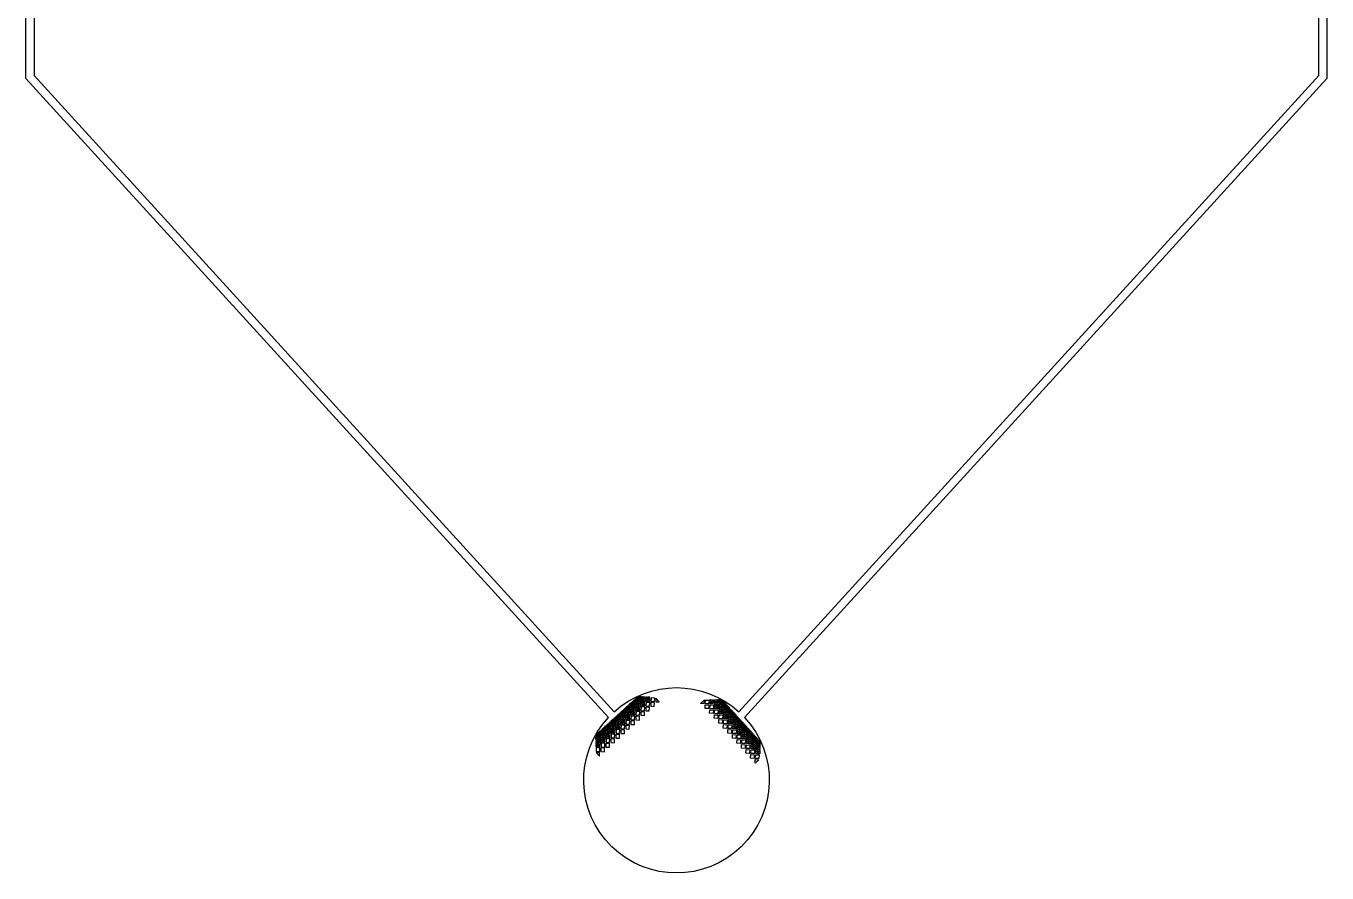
# Model space of a CAD drawing. Header units: inches. Extents: x -17.1 to 32.2, y -20.8 to 20.8.
# Drawn here: x -17.12 to -0.92, y -20.83 to -10.27 of the extents above; entities that cross this region are included whole.
import ezdxf

# ---------------------------------------------------------------- set-up
doc = ezdxf.new("R2010")
doc.units = ezdxf.units.IN
doc.header["$MEASUREMENT"] = 0

msp = doc.modelspace()

# ---------------------------------------------------------------- linework, layer by layer
for points in [[(-8.871, 9.037), (-8.875, 1.883), (-9.022, 1.674), (-9.022, 1.604), (-8.706, 1.604), (-0.925, -6.851), (-0.925, -10.929), (-8.176, -18.891, -2.283917), (-9.873, -18.891), (-17.125, -10.929), (-17.125, -6.851), (-9.343, 1.604), (-9.027, 1.604), (-9.027, 1.674), (-9.175, 1.883)], [(-17.025, -6.89), (-17.025, -10.89), (-9.802, -18.82, -0.387121), (-8.247, -18.82), (-1.025, -10.89), (-1.025, -6.89)]]:
    msp.add_lwpolyline(points, format="xyb")
for points in [[(-9.504, -18.639), (-9.514, -18.639), (-9.503, -18.629)], [(-9.499, -18.639), (-9.499, -18.629), (-9.489, -18.63), (-9.489, -18.64)], [(-9.484, -18.64), (-9.484, -18.63), (-9.474, -18.63), (-9.474, -18.641)], [(-9.675, -18.795), (-9.685, -18.794), (-9.674, -18.784)], [(-9.67, -18.795), (-9.67, -18.785), (-9.659, -18.785), (-9.66, -18.796)], [(-9.659, -18.781), (-9.669, -18.78), (-9.659, -18.77)], [(-9.655, -18.781), (-9.654, -18.771), (-9.644, -18.771), (-9.644, -18.781)], [(-9.655, -18.796), (-9.655, -18.785), (-9.644, -18.786), (-9.645, -18.796)], [(-9.644, -18.767), (-9.654, -18.766), (-9.643, -18.756)], [(-9.64, -18.782), (-9.639, -18.771), (-9.629, -18.772), (-9.629, -18.782)], [(-9.64, -18.796), (-9.64, -18.786), (-9.63, -18.787), (-9.63, -18.797)], [(-9.639, -18.767), (-9.639, -18.756), (-9.628, -18.757), (-9.629, -18.767)], [(-9.628, -18.752), (-9.638, -18.752), (-9.628, -18.742)], [(-9.615, -18.787), (-9.615, -18.798), (-9.626, -18.797), (-9.625, -18.787)], [(-9.625, -18.782), (-9.624, -18.772), (-9.614, -18.772), (-9.615, -18.783)], [(-9.624, -18.753), (-9.623, -18.742), (-9.613, -18.743), (-9.613, -18.753)], [(-9.624, -18.767), (-9.624, -18.757), (-9.613, -18.758), (-9.614, -18.768)], [(-9.613, -18.738), (-9.623, -18.738), (-9.612, -18.728)], [(-9.6, -18.798), (-9.611, -18.798), (-9.61, -18.787), (-9.6, -18.788)], [(-9.61, -18.773), (-9.599, -18.773), (-9.6, -18.783), (-9.61, -18.783)], [(-9.609, -18.753), (-9.608, -18.743), (-9.598, -18.743), (-9.598, -18.754)], [(-9.609, -18.768), (-9.609, -18.758), (-9.599, -18.758), (-9.599, -18.769)], [(-9.608, -18.738), (-9.608, -18.728), (-9.597, -18.729), (-9.598, -18.739)], [(-9.597, -18.724), (-9.607, -18.724), (-9.597, -18.714)], [(-9.584, -18.759), (-9.584, -18.769), (-9.595, -18.769), (-9.594, -18.758)], [(-9.594, -18.754), (-9.593, -18.744), (-9.583, -18.744), (-9.584, -18.754)], [(-9.593, -18.739), (-9.593, -18.729), (-9.582, -18.729), (-9.583, -18.74)], [(-9.593, -18.799), (-9.571, -18.8), (-9.57, -18.777), (-9.592, -18.776)], [(-9.581, -18.71), (-9.592, -18.709), (-9.581, -18.7)], [(-9.592, -18.724), (-9.592, -18.714), (-9.582, -18.714), (-9.582, -18.725)], [(-9.569, -18.77), (-9.58, -18.77), (-9.579, -18.759), (-9.569, -18.76)], [(-9.579, -18.744), (-9.568, -18.745), (-9.569, -18.755), (-9.579, -18.755)], [(-9.578, -18.725), (-9.577, -18.715), (-9.567, -18.715), (-9.567, -18.726)], [(-9.578, -18.74), (-9.578, -18.73), (-9.568, -18.73), (-9.568, -18.74)], [(-9.577, -18.71), (-9.576, -18.7), (-9.566, -18.7), (-9.567, -18.711)], [(-9.566, -18.696), (-9.576, -18.695), (-9.565, -18.686)], [(-9.553, -18.731), (-9.553, -18.741), (-9.564, -18.741), (-9.563, -18.73)], [(-9.541, -18.801), (-9.54, -18.779), (-9.563, -18.778), (-9.564, -18.8)], [(-9.563, -18.726), (-9.562, -18.715), (-9.552, -18.716), (-9.552, -18.726)], [(-9.562, -18.711), (-9.562, -18.701), (-9.551, -18.701), (-9.552, -18.711)], [(-9.562, -18.77), (-9.54, -18.771), (-9.539, -18.749), (-9.561, -18.748)], [(-9.55, -18.682), (-9.561, -18.681), (-9.55, -18.671)], [(-9.561, -18.696), (-9.561, -18.686), (-9.551, -18.686), (-9.551, -18.697)], [(-9.538, -18.742), (-9.549, -18.741), (-9.548, -18.731), (-9.538, -18.731)], [(-9.548, -18.716), (-9.537, -18.717), (-9.538, -18.727), (-9.548, -18.726)], [(-9.547, -18.697), (-9.546, -18.686), (-9.536, -18.687), (-9.536, -18.697)], [(-9.547, -18.712), (-9.547, -18.701), (-9.536, -18.702), (-9.537, -18.712)], [(-9.546, -18.682), (-9.545, -18.672), (-9.535, -18.672), (-9.536, -18.682)], [(-9.535, -18.668), (-9.545, -18.667), (-9.534, -18.657)], [(-9.534, -18.801), (-9.511, -18.802), (-9.51, -18.78), (-9.533, -18.779)], [(-9.51, -18.773), (-9.509, -18.75), (-9.531, -18.749), (-9.533, -18.772)], [(-9.532, -18.697), (-9.531, -18.687), (-9.521, -18.688), (-9.521, -18.698)], [(-9.522, -18.702), (-9.522, -18.713), (-9.532, -18.712), (-9.532, -18.702)], [(-9.531, -18.683), (-9.531, -18.672), (-9.52, -18.673), (-9.521, -18.683)], [(-9.531, -18.742), (-9.509, -18.743), (-9.508, -18.721), (-9.53, -18.72)], [(-9.519, -18.653), (-9.53, -18.653), (-9.519, -18.643)], [(-9.53, -18.668), (-9.53, -18.657), (-9.52, -18.658), (-9.52, -18.668)], [(-9.507, -18.713), (-9.518, -18.713), (-9.517, -18.703), (-9.507, -18.703)], [(-9.516, -18.688), (-9.506, -18.688), (-9.507, -18.699), (-9.517, -18.698)], [(-9.516, -18.668), (-9.515, -18.658), (-9.505, -18.659), (-9.505, -18.669)], [(-9.516, -18.683), (-9.516, -18.673), (-9.505, -18.673), (-9.506, -18.684)], [(-9.515, -18.654), (-9.514, -18.643), (-9.504, -18.644), (-9.505, -18.654)], [(-9.482, -18.804), (-9.481, -18.781), (-9.503, -18.78), (-9.504, -18.803)], [(-9.503, -18.773), (-9.48, -18.774), (-9.479, -18.752), (-9.502, -18.751)], [(-9.501, -18.669), (-9.5, -18.659), (-9.49, -18.659), (-9.49, -18.67)], [(-9.491, -18.674), (-9.491, -18.684), (-9.501, -18.684), (-9.501, -18.674)], [(-9.479, -18.744), (-9.478, -18.722), (-9.5, -18.721), (-9.501, -18.743)], [(-9.5, -18.654), (-9.5, -18.644), (-9.489, -18.644), (-9.49, -18.655)], [(-9.5, -18.714), (-9.478, -18.715), (-9.477, -18.692), (-9.499, -18.691)], [(-9.476, -18.685), (-9.487, -18.685), (-9.486, -18.674), (-9.476, -18.675)], [(-9.485, -18.66), (-9.475, -18.66), (-9.476, -18.67), (-9.486, -18.67)], [(-9.485, -18.655), (-9.485, -18.645), (-9.474, -18.645), (-9.475, -18.655)], [(-9.472, -18.745), (-9.449, -18.746), (-9.448, -18.723), (-9.471, -18.722)], [(-9.47, -18.641), (-9.469, -18.631), (-9.459, -18.631), (-9.459, -18.641)], [(-9.46, -18.646), (-9.46, -18.656), (-9.47, -18.656), (-9.47, -18.645)], [(-9.448, -18.716), (-9.447, -18.694), (-9.469, -18.693), (-9.47, -18.715)], [(-9.469, -18.686), (-9.447, -18.687), (-9.446, -18.664), (-9.468, -18.663)], [(-9.42, -18.762), (-9.465, -18.76), (-9.467, -18.805), (-9.422, -18.807)], [(-9.445, -18.657), (-9.456, -18.656), (-9.455, -18.646), (-9.445, -18.647)], [(-9.454, -18.631), (-9.444, -18.632), (-9.444, -18.642), (-9.455, -18.642)], [(-9.42, -18.747), (-9.419, -18.725), (-9.441, -18.724), (-9.442, -18.746)], [(-9.441, -18.717), (-9.418, -18.718), (-9.417, -18.695), (-9.44, -18.694)], [(-9.417, -18.688), (-9.416, -18.665), (-9.438, -18.664), (-9.439, -18.687)], [(-9.438, -18.657), (-9.416, -18.658), (-9.414, -18.636), (-9.437, -18.635)], [(-9.41, -18.688), (-9.387, -18.689), (-9.386, -18.667), (-9.409, -18.666)], [(-9.386, -18.66), (-9.385, -18.637), (-9.407, -18.636), (-9.408, -18.659)], [(-9.406, -18.762), (-9.408, -18.807), (-9.363, -18.809), (-9.361, -18.764)], [(-9.358, -18.705), (-9.403, -18.703), (-9.405, -18.748), (-9.36, -18.75)], [(-9.358, -18.691), (-9.357, -18.668), (-9.379, -18.667), (-9.38, -18.69)], [(-9.379, -18.66), (-9.356, -18.661), (-9.355, -18.639), (-9.378, -18.638)], [(-9.346, -18.751), (-9.301, -18.753), (-9.299, -18.708), (-9.344, -18.706)], [(-9.341, -18.646), (-9.343, -18.691), (-9.298, -18.693), (-9.296, -18.649)], [(-9.284, -18.694), (-9.239, -18.696), (-9.282, -18.649)], [(-8.68, -18.717), (-8.725, -18.715), (-8.678, -18.672)], [(-8.624, -18.779), (-8.669, -18.777), (-8.667, -18.732), (-8.622, -18.734)], [(-8.619, -18.675), (-8.621, -18.72), (-8.666, -18.718), (-8.664, -18.673)], [(-8.607, -18.735), (-8.562, -18.737), (-8.564, -18.782), (-8.609, -18.78)], [(-8.607, -18.72), (-8.605, -18.698), (-8.583, -18.699), (-8.584, -18.721)], [(-8.583, -18.692), (-8.605, -18.691), (-8.604, -18.668), (-8.582, -18.669)], [(-8.554, -18.723), (-8.577, -18.722), (-8.576, -18.699), (-8.553, -18.7)], [(-8.575, -18.692), (-8.574, -18.67), (-8.552, -18.671), (-8.553, -18.693)], [(-8.55, -18.782), (-8.549, -18.76), (-8.526, -18.761), (-8.528, -18.784)], [(-8.526, -18.754), (-8.549, -18.753), (-8.548, -18.73), (-8.525, -18.731)], [(-8.547, -18.723), (-8.546, -18.701), (-8.524, -18.702), (-8.525, -18.724)], [(-8.523, -18.695), (-8.546, -18.693), (-8.545, -18.671), (-8.522, -18.672)], [(-8.498, -18.785), (-8.52, -18.784), (-8.519, -18.761), (-8.497, -18.762)], [(-8.519, -18.754), (-8.518, -18.732), (-8.495, -18.733), (-8.496, -18.755)], [(-8.495, -18.726), (-8.518, -18.725), (-8.516, -18.702), (-8.494, -18.703)], [(-8.516, -18.695), (-8.506, -18.695), (-8.505, -18.685), (-8.516, -18.685)], [(-8.505, -18.67), (-8.515, -18.67), (-8.515, -18.68), (-8.505, -18.68)], [(-8.49, -18.681), (-8.49, -18.671), (-8.5, -18.67), (-8.501, -18.681)], [(-8.501, -18.685), (-8.501, -18.696), (-8.491, -18.696), (-8.49, -18.686)], [(-8.491, -18.785), (-8.49, -18.763), (-8.467, -18.764), (-8.468, -18.786)], [(-8.467, -18.757), (-8.489, -18.756), (-8.488, -18.733), (-8.466, -18.734)], [(-8.488, -18.726), (-8.478, -18.726), (-8.477, -18.716), (-8.487, -18.716)], [(-8.476, -18.701), (-8.487, -18.701), (-8.487, -18.711), (-8.477, -18.712)], [(-8.475, -18.682), (-8.475, -18.672), (-8.485, -18.671), (-8.486, -18.681)], [(-8.476, -18.697), (-8.476, -18.686), (-8.486, -18.686), (-8.486, -18.696)], [(-8.473, -18.716), (-8.473, -18.727), (-8.463, -18.727), (-8.462, -18.717)], [(-8.461, -18.697), (-8.461, -18.687), (-8.471, -18.687), (-8.472, -18.697)], [(-8.462, -18.712), (-8.462, -18.702), (-8.472, -18.701), (-8.472, -18.712)], [(-8.461, -18.683), (-8.46, -18.672), (-8.47, -18.672), (-8.471, -18.682)], [(-8.438, -18.788), (-8.461, -18.787), (-8.46, -18.764), (-8.437, -18.765)], [(-8.46, -18.757), (-8.449, -18.757), (-8.449, -18.747), (-8.459, -18.747)], [(-8.448, -18.732), (-8.458, -18.732), (-8.459, -18.742), (-8.449, -18.743)], [(-8.447, -18.713), (-8.447, -18.703), (-8.457, -18.702), (-8.458, -18.712)], [(-8.448, -18.728), (-8.447, -18.717), (-8.458, -18.717), (-8.458, -18.727)], [(-8.446, -18.698), (-8.446, -18.688), (-8.456, -18.687), (-8.457, -18.698)], [(-8.456, -18.683), (-8.446, -18.683), (-8.456, -18.672)], [(-8.444, -18.747), (-8.445, -18.758), (-8.434, -18.758), (-8.434, -18.748)], [(-8.434, -18.743), (-8.433, -18.733), (-8.444, -18.732), (-8.444, -18.743)], [(-8.432, -18.714), (-8.432, -18.703), (-8.442, -18.703), (-8.443, -18.713)], [(-8.433, -18.728), (-8.433, -18.718), (-8.443, -18.718), (-8.443, -18.728)], [(-8.442, -18.698), (-8.432, -18.699), (-8.441, -18.688)], [(-8.42, -18.763), (-8.43, -18.763), (-8.431, -18.773), (-8.42, -18.774)], [(-8.431, -18.788), (-8.421, -18.788), (-8.42, -18.778), (-8.431, -18.778)], [(-8.42, -18.759), (-8.419, -18.748), (-8.429, -18.748), (-8.43, -18.758)], [(-8.418, -18.729), (-8.418, -18.719), (-8.428, -18.718), (-8.429, -18.729)], [(-8.419, -18.744), (-8.418, -18.734), (-8.429, -18.733), (-8.429, -18.743)], [(-8.428, -18.714), (-8.418, -18.714), (-8.427, -18.703)], [(-8.405, -18.774), (-8.405, -18.764), (-8.415, -18.764), (-8.416, -18.774)], [(-8.416, -18.778), (-8.416, -18.789), (-8.406, -18.789), (-8.406, -18.779)], [(-8.405, -18.76), (-8.404, -18.749), (-8.415, -18.749), (-8.415, -18.759)], [(-8.414, -18.729), (-8.403, -18.73), (-8.413, -18.719)], [(-8.404, -18.745), (-8.404, -18.734), (-8.414, -18.734), (-8.414, -18.744)], [(-8.391, -18.79), (-8.391, -18.78), (-8.401, -18.779), (-8.402, -18.789)], [(-8.391, -18.775), (-8.39, -18.765), (-8.4, -18.764), (-8.401, -18.775)], [(-8.4, -18.745), (-8.389, -18.745), (-8.399, -18.735)], [(-8.39, -18.76), (-8.389, -18.75), (-8.4, -18.749), (-8.4, -18.76)], [(-8.376, -18.791), (-8.376, -18.78), (-8.386, -18.78), (-8.387, -18.79)], [(-8.376, -18.776), (-8.375, -18.765), (-8.386, -18.765), (-8.386, -18.775)], [(-8.385, -18.76), (-8.375, -18.761), (-8.385, -18.75)], [(-8.362, -18.791), (-8.361, -18.781), (-8.371, -18.78), (-8.372, -18.791)], [(-8.371, -18.776), (-8.361, -18.776), (-8.371, -18.766)], [(-8.357, -18.791), (-8.347, -18.792), (-8.357, -18.781)], [(-9.845, -18.95), (-9.856, -18.95), (-9.845, -18.94)], [(-9.841, -18.951), (-9.84, -18.94), (-9.83, -18.941), (-9.831, -18.951)], [(-9.83, -18.936), (-9.84, -18.936), (-9.829, -18.926)], [(-9.826, -18.951), (-9.826, -18.941), (-9.815, -18.941), (-9.816, -18.952)], [(-9.814, -18.922), (-9.825, -18.922), (-9.814, -18.912)], [(-9.825, -18.936), (-9.825, -18.926), (-9.815, -18.927), (-9.815, -18.937)], [(-9.811, -18.937), (-9.81, -18.927), (-9.8, -18.927), (-9.8, -18.938)], [(-9.811, -18.952), (-9.811, -18.942), (-9.8, -18.942), (-9.801, -18.952)], [(-9.81, -18.922), (-9.809, -18.912), (-9.799, -18.912), (-9.8, -18.923)], [(-9.799, -18.908), (-9.809, -18.907), (-9.798, -18.898)], [(-9.796, -18.938), (-9.795, -18.927), (-9.785, -18.928), (-9.785, -18.938)], [(-9.796, -18.942), (-9.786, -18.943), (-9.786, -18.953), (-9.796, -18.953)], [(-9.795, -18.923), (-9.795, -18.913), (-9.784, -18.913), (-9.785, -18.923)], [(-9.783, -18.894), (-9.794, -18.893), (-9.783, -18.883)], [(-9.794, -18.908), (-9.794, -18.898), (-9.784, -18.898), (-9.784, -18.909)], [(-9.77, -18.929), (-9.771, -18.939), (-9.781, -18.939), (-9.78, -18.928)], [(-9.78, -18.909), (-9.779, -18.899), (-9.769, -18.899), (-9.769, -18.909)], [(-9.78, -18.924), (-9.78, -18.913), (-9.769, -18.914), (-9.77, -18.924)], [(-9.78, -18.968), (-9.757, -18.969), (-9.756, -18.947), (-9.779, -18.946)], [(-9.779, -18.894), (-9.778, -18.884), (-9.768, -18.884), (-9.768, -18.895)], [(-9.768, -18.88), (-9.778, -18.879), (-9.767, -18.869)], [(-9.756, -18.94), (-9.766, -18.939), (-9.766, -18.929), (-9.755, -18.929)], [(-9.765, -18.91), (-9.764, -18.899), (-9.754, -18.9), (-9.754, -18.91)], [(-9.765, -18.914), (-9.755, -18.915), (-9.755, -18.925), (-9.765, -18.924)], [(-9.764, -18.895), (-9.763, -18.884), (-9.753, -18.885), (-9.754, -18.895)], [(-9.752, -18.866), (-9.763, -18.865), (-9.752, -18.855)], [(-9.763, -18.88), (-9.763, -18.87), (-9.752, -18.87), (-9.753, -18.88)], [(-9.739, -18.9), (-9.74, -18.911), (-9.75, -18.91), (-9.749, -18.9)], [(-9.727, -18.971), (-9.726, -18.948), (-9.749, -18.947), (-9.75, -18.97)], [(-9.749, -18.895), (-9.749, -18.885), (-9.738, -18.886), (-9.739, -18.896)], [(-9.749, -18.94), (-9.726, -18.941), (-9.725, -18.919), (-9.747, -18.918)], [(-9.748, -18.866), (-9.747, -18.855), (-9.737, -18.856), (-9.737, -18.866)], [(-9.748, -18.881), (-9.748, -18.87), (-9.738, -18.871), (-9.738, -18.881)], [(-9.737, -18.851), (-9.747, -18.851), (-9.736, -18.841)], [(-9.725, -18.911), (-9.735, -18.911), (-9.735, -18.901), (-9.724, -18.901)], [(-9.734, -18.881), (-9.733, -18.871), (-9.723, -18.871), (-9.723, -18.882)], [(-9.734, -18.886), (-9.723, -18.886), (-9.724, -18.897), (-9.734, -18.896)], [(-9.733, -18.866), (-9.732, -18.856), (-9.722, -18.857), (-9.723, -18.867)], [(-9.721, -18.837), (-9.732, -18.837), (-9.721, -18.827)], [(-9.732, -18.852), (-9.732, -18.841), (-9.721, -18.842), (-9.722, -18.852)], [(-9.72, -18.971), (-9.698, -18.972), (-9.697, -18.95), (-9.719, -18.949)], [(-9.708, -18.872), (-9.708, -18.882), (-9.719, -18.882), (-9.718, -18.872)], [(-9.696, -18.942), (-9.695, -18.92), (-9.718, -18.919), (-9.719, -18.941)], [(-9.718, -18.867), (-9.718, -18.857), (-9.707, -18.857), (-9.708, -18.868)], [(-9.717, -18.837), (-9.716, -18.827), (-9.706, -18.828), (-9.706, -18.838)], [(-9.717, -18.852), (-9.717, -18.842), (-9.707, -18.842), (-9.707, -18.853)], [(-9.717, -18.912), (-9.695, -18.913), (-9.694, -18.89), (-9.716, -18.889)], [(-9.706, -18.823), (-9.716, -18.823), (-9.705, -18.813)], [(-9.694, -18.883), (-9.704, -18.883), (-9.703, -18.872), (-9.693, -18.873)], [(-9.703, -18.853), (-9.702, -18.843), (-9.692, -18.843), (-9.692, -18.853)], [(-9.703, -18.857), (-9.692, -18.858), (-9.693, -18.868), (-9.703, -18.868)], [(-9.702, -18.838), (-9.701, -18.828), (-9.691, -18.828), (-9.692, -18.839)], [(-9.701, -18.823), (-9.701, -18.813), (-9.69, -18.813), (-9.691, -18.824)], [(-9.69, -18.809), (-9.7, -18.808), (-9.69, -18.799)], [(-9.668, -18.974), (-9.667, -18.951), (-9.69, -18.95), (-9.691, -18.972)], [(-9.689, -18.943), (-9.667, -18.944), (-9.666, -18.921), (-9.688, -18.92)], [(-9.677, -18.844), (-9.677, -18.854), (-9.688, -18.854), (-9.687, -18.843)], [(-9.665, -18.914), (-9.664, -18.892), (-9.687, -18.891), (-9.688, -18.913)], [(-9.687, -18.839), (-9.687, -18.829), (-9.676, -18.829), (-9.677, -18.839)], [(-9.686, -18.809), (-9.685, -18.799), (-9.675, -18.799), (-9.675, -18.81)], [(-9.686, -18.824), (-9.686, -18.814), (-9.676, -18.814), (-9.676, -18.824)], [(-9.686, -18.883), (-9.664, -18.885), (-9.663, -18.862), (-9.685, -18.861)], [(-9.663, -18.855), (-9.673, -18.854), (-9.672, -18.844), (-9.662, -18.845)], [(-9.672, -18.825), (-9.671, -18.814), (-9.661, -18.815), (-9.661, -18.825)], [(-9.672, -18.829), (-9.661, -18.83), (-9.662, -18.84), (-9.672, -18.84)], [(-9.671, -18.81), (-9.67, -18.8), (-9.66, -18.8), (-9.66, -18.81)], [(-9.658, -18.915), (-9.636, -18.916), (-9.635, -18.893), (-9.657, -18.892)], [(-9.646, -18.816), (-9.646, -18.826), (-9.657, -18.825), (-9.656, -18.815)], [(-9.634, -18.886), (-9.633, -18.863), (-9.656, -18.862), (-9.657, -18.885)], [(-9.656, -18.811), (-9.656, -18.8), (-9.645, -18.801), (-9.646, -18.811)], [(-9.633, -18.856), (-9.632, -18.834), (-9.654, -18.833), (-9.655, -18.855)], [(-9.607, -18.931), (-9.652, -18.929), (-9.654, -18.974), (-9.609, -18.976)], [(-9.632, -18.827), (-9.642, -18.826), (-9.641, -18.816), (-9.631, -18.816)], [(-9.641, -18.801), (-9.63, -18.801), (-9.631, -18.812), (-9.641, -18.811)], [(-9.606, -18.917), (-9.605, -18.894), (-9.627, -18.893), (-9.628, -18.916)], [(-9.627, -18.886), (-9.605, -18.887), (-9.604, -18.865), (-9.626, -18.864)], [(-9.603, -18.858), (-9.602, -18.835), (-9.625, -18.834), (-9.626, -18.857)], [(-9.602, -18.828), (-9.601, -18.805), (-9.623, -18.804), (-9.624, -18.827)], [(-9.596, -18.858), (-9.574, -18.859), (-9.573, -18.837), (-9.595, -18.835)], [(-9.572, -18.829), (-9.571, -18.807), (-9.594, -18.806), (-9.595, -18.828)], [(-9.594, -18.977), (-9.549, -18.979), (-9.547, -18.934), (-9.592, -18.932)], [(-9.59, -18.873), (-9.592, -18.918), (-9.547, -18.92), (-9.545, -18.875)], [(-9.544, -18.86), (-9.543, -18.838), (-9.565, -18.837), (-9.566, -18.859)], [(-9.565, -18.83), (-9.543, -18.831), (-9.541, -18.808), (-9.564, -18.807)], [(-9.53, -18.875), (-9.532, -18.92), (-9.487, -18.923), (-9.485, -18.878)], [(-9.482, -18.818), (-9.527, -18.816), (-9.53, -18.861), (-9.485, -18.863)], [(-9.468, -18.819), (-9.47, -18.864), (-9.425, -18.866), (-9.423, -18.821)], [(-8.565, -18.796), (-8.567, -18.841), (-8.612, -18.839), (-8.61, -18.794)], [(-8.508, -18.858), (-8.511, -18.903), (-8.556, -18.901), (-8.553, -18.856)], [(-8.551, -18.797), (-8.506, -18.799), (-8.508, -18.844), (-8.553, -18.842)], [(-8.452, -18.92), (-8.454, -18.965), (-8.499, -18.963), (-8.497, -18.918)], [(-8.494, -18.859), (-8.449, -18.861), (-8.451, -18.906), (-8.496, -18.904)], [(-8.493, -18.845), (-8.492, -18.822), (-8.47, -18.823), (-8.471, -18.846)], [(-8.47, -18.816), (-8.492, -18.815), (-8.491, -18.792), (-8.469, -18.793)], [(-8.441, -18.847), (-8.464, -18.846), (-8.463, -18.823), (-8.44, -18.825)], [(-8.462, -18.816), (-8.461, -18.794), (-8.439, -18.795), (-8.44, -18.817)], [(-8.393, -18.923), (-8.395, -18.968), (-8.44, -18.966), (-8.438, -18.921)], [(-8.437, -18.907), (-8.436, -18.884), (-8.413, -18.885), (-8.414, -18.908)], [(-8.413, -18.878), (-8.435, -18.877), (-8.434, -18.855), (-8.412, -18.856)], [(-8.434, -18.847), (-8.433, -18.825), (-8.411, -18.826), (-8.412, -18.848)], [(-8.41, -18.819), (-8.433, -18.818), (-8.432, -18.795), (-8.409, -18.796)], [(-8.385, -18.909), (-8.407, -18.908), (-8.406, -18.886), (-8.384, -18.887)], [(-8.406, -18.878), (-8.405, -18.856), (-8.382, -18.857), (-8.383, -18.879)], [(-8.382, -18.85), (-8.404, -18.849), (-8.403, -18.826), (-8.381, -18.827)], [(-8.403, -18.819), (-8.393, -18.82), (-8.392, -18.809), (-8.403, -18.809)], [(-8.392, -18.794), (-8.402, -18.794), (-8.402, -18.804), (-8.392, -18.805)], [(-8.388, -18.809), (-8.388, -18.82), (-8.378, -18.82), (-8.377, -18.81)], [(-8.377, -18.805), (-8.377, -18.795), (-8.387, -18.795), (-8.387, -18.805)], [(-8.38, -18.969), (-8.379, -18.946), (-8.357, -18.947), (-8.358, -18.97)], [(-8.356, -18.94), (-8.379, -18.939), (-8.378, -18.917), (-8.355, -18.918)], [(-8.378, -18.909), (-8.376, -18.887), (-8.354, -18.888), (-8.355, -18.91)], [(-8.376, -18.88), (-8.375, -18.857), (-8.353, -18.858), (-8.354, -18.881)], [(-8.375, -18.85), (-8.364, -18.851), (-8.364, -18.84), (-8.374, -18.84)], [(-8.363, -18.825), (-8.374, -18.825), (-8.374, -18.835), (-8.364, -18.836)], [(-8.362, -18.806), (-8.362, -18.796), (-8.372, -18.795), (-8.373, -18.806)], [(-8.363, -18.821), (-8.363, -18.811), (-8.373, -18.81), (-8.373, -18.82)], [(-8.359, -18.84), (-8.36, -18.851), (-8.35, -18.851), (-8.349, -18.841)], [(-8.348, -18.822), (-8.348, -18.811), (-8.358, -18.811), (-8.359, -18.821)], [(-8.349, -18.836), (-8.348, -18.826), (-8.359, -18.826), (-8.359, -18.836)], [(-8.347, -18.807), (-8.347, -18.796), (-8.357, -18.796), (-8.358, -18.806)], [(-8.328, -18.971), (-8.351, -18.97), (-8.35, -18.948), (-8.327, -18.949)], [(-8.349, -18.94), (-8.348, -18.918), (-8.326, -18.919), (-8.327, -18.942)], [(-8.348, -18.911), (-8.347, -18.888), (-8.324, -18.889), (-8.325, -18.912)], [(-8.335, -18.856), (-8.345, -18.856), (-8.346, -18.866), (-8.335, -18.867)], [(-8.346, -18.881), (-8.336, -18.882), (-8.336, -18.871), (-8.346, -18.871)], [(-8.335, -18.852), (-8.334, -18.842), (-8.345, -18.841), (-8.345, -18.851)], [(-8.333, -18.822), (-8.333, -18.812), (-8.343, -18.811), (-8.344, -18.822)], [(-8.334, -18.837), (-8.334, -18.827), (-8.344, -18.826), (-8.344, -18.837)], [(-8.343, -18.807), (-8.333, -18.807), (-8.343, -18.797)], [(-8.331, -18.872), (-8.332, -18.882), (-8.321, -18.882), (-8.321, -18.872)], [(-8.321, -18.868), (-8.32, -18.857), (-8.33, -18.857), (-8.331, -18.867)], [(-8.319, -18.838), (-8.319, -18.827), (-8.329, -18.827), (-8.33, -18.837)], [(-8.32, -18.853), (-8.319, -18.842), (-8.33, -18.842), (-8.33, -18.852)], [(-8.329, -18.823), (-8.319, -18.823), (-8.328, -18.812)], [(-8.321, -18.972), (-8.32, -18.949), (-8.297, -18.95), (-8.298, -18.973)], [(-8.297, -18.943), (-8.32, -18.942), (-8.319, -18.919), (-8.296, -18.92)], [(-8.318, -18.912), (-8.308, -18.913), (-8.307, -18.902), (-8.318, -18.902)], [(-8.306, -18.883), (-8.306, -18.873), (-8.316, -18.872), (-8.317, -18.883)], [(-8.307, -18.888), (-8.317, -18.887), (-8.317, -18.897), (-8.307, -18.898)], [(-8.306, -18.868), (-8.305, -18.858), (-8.316, -18.857), (-8.316, -18.868)], [(-8.315, -18.838), (-8.304, -18.839), (-8.314, -18.828)], [(-8.305, -18.853), (-8.305, -18.843), (-8.315, -18.843), (-8.315, -18.853)], [(-8.292, -18.899), (-8.292, -18.888), (-8.302, -18.888), (-8.303, -18.898)], [(-8.303, -18.903), (-8.303, -18.913), (-8.293, -18.913), (-8.293, -18.903)], [(-8.292, -18.884), (-8.291, -18.873), (-8.301, -18.873), (-8.302, -18.883)], [(-8.301, -18.854), (-8.29, -18.854), (-8.3, -18.843)], [(-8.291, -18.869), (-8.29, -18.859), (-8.301, -18.858), (-8.301, -18.868)], [(-8.269, -18.974), (-8.291, -18.973), (-8.29, -18.95), (-8.268, -18.952)], [(-8.29, -18.943), (-8.28, -18.944), (-8.279, -18.933), (-8.289, -18.933)], [(-8.278, -18.914), (-8.278, -18.904), (-8.288, -18.903), (-8.289, -18.914)], [(-8.278, -18.919), (-8.289, -18.918), (-8.289, -18.928), (-8.279, -18.929)], [(-8.277, -18.899), (-8.277, -18.889), (-8.287, -18.888), (-8.288, -18.899)], [(-8.277, -18.884), (-8.276, -18.874), (-8.287, -18.874), (-8.287, -18.884)], [(-8.286, -18.869), (-8.276, -18.87), (-8.286, -18.859)], [(-8.275, -18.934), (-8.275, -18.944), (-8.265, -18.944), (-8.264, -18.934)], [(-8.263, -18.915), (-8.263, -18.904), (-8.273, -18.904), (-8.274, -18.914)], [(-8.264, -18.93), (-8.264, -18.919), (-8.274, -18.919), (-8.274, -18.929)], [(-8.263, -18.9), (-8.262, -18.89), (-8.273, -18.889), (-8.273, -18.899)], [(-8.272, -18.885), (-8.262, -18.885), (-8.272, -18.874)], [(-8.25, -18.95), (-8.26, -18.949), (-8.261, -18.959), (-8.251, -18.96)], [(-8.249, -18.93), (-8.249, -18.92), (-8.259, -18.919), (-8.26, -18.93)], [(-8.25, -18.945), (-8.249, -18.935), (-8.26, -18.934), (-8.26, -18.945)], [(-8.249, -18.915), (-8.248, -18.905), (-8.258, -18.905), (-8.259, -18.915)], [(-8.258, -18.9), (-8.248, -18.901), (-8.258, -18.89)], [(-8.236, -18.961), (-8.235, -18.95), (-8.246, -18.95), (-8.246, -18.96)], [(-8.234, -18.931), (-8.234, -18.921), (-8.244, -18.92), (-8.245, -18.931)], [(-8.235, -18.946), (-8.235, -18.935), (-8.245, -18.935), (-8.245, -18.945)], [(-8.244, -18.916), (-8.234, -18.916), (-8.244, -18.905)], [(-8.22, -18.947), (-8.22, -18.936), (-8.23, -18.936), (-8.231, -18.946)], [(-8.221, -18.961), (-8.22, -18.951), (-8.231, -18.951), (-8.231, -18.961)], [(-8.23, -18.931), (-8.22, -18.932), (-8.229, -18.921)], [(-8.216, -18.947), (-8.205, -18.947), (-8.215, -18.936)], [(-8.206, -18.962), (-8.206, -18.952), (-8.216, -18.951), (-8.216, -18.962)], [(-8.202, -18.962), (-8.191, -18.963), (-8.201, -18.952)], [(-10.016, -19.106), (-10.027, -19.105), (-10.016, -19.096)], [(-10.027, -19.12), (-10.027, -19.11), (-10.016, -19.11), (-10.017, -19.121)], [(-10.012, -19.106), (-10.011, -19.096), (-10.001, -19.096), (-10.001, -19.107)], [(-10.012, -19.121), (-10.012, -19.111), (-10.002, -19.111), (-10.002, -19.121)], [(-10.001, -19.092), (-10.011, -19.091), (-10, -19.081)], [(-9.998, -19.122), (-9.997, -19.111), (-9.987, -19.112), (-9.987, -19.122)], [(-9.997, -19.107), (-9.996, -19.096), (-9.986, -19.097), (-9.987, -19.107)], [(-9.996, -19.092), (-9.996, -19.082), (-9.985, -19.082), (-9.986, -19.092)], [(-9.985, -19.078), (-9.995, -19.077), (-9.985, -19.067)], [(-9.982, -19.112), (-9.972, -19.112), (-9.972, -19.123), (-9.983, -19.122)], [(-9.982, -19.108), (-9.982, -19.097), (-9.971, -19.098), (-9.972, -19.108)], [(-9.981, -19.078), (-9.98, -19.068), (-9.97, -19.068), (-9.97, -19.078)], [(-9.981, -19.093), (-9.981, -19.082), (-9.971, -19.083), (-9.971, -19.093)], [(-9.97, -19.063), (-9.98, -19.063), (-9.969, -19.053)], [(-9.967, -19.093), (-9.966, -19.083), (-9.956, -19.084), (-9.956, -19.094)], [(-9.956, -19.098), (-9.957, -19.109), (-9.967, -19.108), (-9.967, -19.098)], [(-9.966, -19.079), (-9.965, -19.068), (-9.955, -19.069), (-9.955, -19.079)], [(-9.966, -19.138), (-9.943, -19.139), (-9.942, -19.117), (-9.965, -19.116)], [(-9.965, -19.064), (-9.965, -19.053), (-9.954, -19.054), (-9.955, -19.064)], [(-9.954, -19.049), (-9.964, -19.049), (-9.954, -19.039)], [(-9.951, -19.084), (-9.941, -19.084), (-9.941, -19.095), (-9.952, -19.094)], [(-9.942, -19.109), (-9.952, -19.109), (-9.952, -19.099), (-9.942, -19.099)], [(-9.951, -19.079), (-9.951, -19.069), (-9.94, -19.069), (-9.941, -19.08)], [(-9.95, -19.05), (-9.949, -19.039), (-9.939, -19.04), (-9.939, -19.05)], [(-9.95, -19.064), (-9.95, -19.054), (-9.939, -19.055), (-9.94, -19.065)], [(-9.939, -19.035), (-9.949, -19.035), (-9.938, -19.025)], [(-9.925, -19.07), (-9.926, -19.08), (-9.936, -19.08), (-9.936, -19.07)], [(-9.935, -19.05), (-9.934, -19.04), (-9.924, -19.04), (-9.924, -19.051)], [(-9.935, -19.065), (-9.935, -19.055), (-9.925, -19.055), (-9.925, -19.066)], [(-9.935, -19.11), (-9.912, -19.111), (-9.911, -19.088), (-9.934, -19.087)], [(-9.934, -19.035), (-9.934, -19.025), (-9.923, -19.026), (-9.924, -19.036)], [(-9.923, -19.021), (-9.933, -19.021), (-9.923, -19.011)], [(-9.92, -19.055), (-9.91, -19.056), (-9.91, -19.066), (-9.921, -19.066)], [(-9.911, -19.081), (-9.921, -19.081), (-9.921, -19.07), (-9.911, -19.071)], [(-9.92, -19.051), (-9.919, -19.041), (-9.909, -19.041), (-9.91, -19.051)], [(-9.919, -19.021), (-9.918, -19.011), (-9.908, -19.011), (-9.908, -19.022)], [(-9.919, -19.036), (-9.919, -19.026), (-9.908, -19.026), (-9.909, -19.037)], [(-9.908, -19.007), (-9.918, -19.006), (-9.907, -18.997)], [(-9.894, -19.042), (-9.895, -19.052), (-9.905, -19.052), (-9.905, -19.041)], [(-9.883, -19.112), (-9.882, -19.09), (-9.904, -19.089), (-9.905, -19.111)], [(-9.904, -19.022), (-9.903, -19.012), (-9.893, -19.012), (-9.893, -19.022)], [(-9.904, -19.037), (-9.904, -19.026), (-9.894, -19.027), (-9.894, -19.037)], [(-9.904, -19.081), (-9.881, -19.082), (-9.88, -19.06), (-9.903, -19.059)], [(-9.903, -19.007), (-9.903, -18.997), (-9.892, -18.997), (-9.893, -19.008)], [(-9.892, -18.993), (-9.902, -18.992), (-9.892, -18.982)], [(-9.889, -19.027), (-9.879, -19.028), (-9.879, -19.038), (-9.89, -19.038)], [(-9.88, -19.053), (-9.89, -19.052), (-9.89, -19.042), (-9.879, -19.042)], [(-9.889, -19.023), (-9.888, -19.012), (-9.878, -19.013), (-9.879, -19.023)], [(-9.888, -18.993), (-9.887, -18.983), (-9.877, -18.983), (-9.877, -18.993)], [(-9.888, -19.008), (-9.888, -18.997), (-9.877, -18.998), (-9.878, -19.008)], [(-9.876, -18.979), (-9.887, -18.978), (-9.876, -18.968)], [(-9.876, -19.112), (-9.853, -19.114), (-9.852, -19.091), (-9.874, -19.09)], [(-9.863, -19.014), (-9.864, -19.024), (-9.874, -19.023), (-9.874, -19.013)], [(-9.852, -19.084), (-9.851, -19.061), (-9.873, -19.06), (-9.874, -19.083)], [(-9.873, -18.994), (-9.872, -18.983), (-9.862, -18.984), (-9.862, -18.994)], [(-9.873, -19.009), (-9.873, -18.998), (-9.863, -18.999), (-9.863, -19.009)], [(-9.873, -19.053), (-9.85, -19.054), (-9.849, -19.032), (-9.872, -19.031)], [(-9.872, -18.979), (-9.871, -18.969), (-9.861, -18.969), (-9.862, -18.979)], [(-9.861, -18.965), (-9.871, -18.964), (-9.86, -18.954)], [(-9.858, -18.999), (-9.848, -18.999), (-9.848, -19.01), (-9.859, -19.009)], [(-9.849, -19.025), (-9.859, -19.024), (-9.859, -19.014), (-9.848, -19.014)], [(-9.858, -18.994), (-9.857, -18.984), (-9.847, -18.985), (-9.847, -18.995)], [(-9.857, -18.98), (-9.857, -18.969), (-9.846, -18.97), (-9.847, -18.98)], [(-9.856, -18.965), (-9.856, -18.954), (-9.846, -18.955), (-9.846, -18.965)], [(-9.844, -19.084), (-9.822, -19.085), (-9.821, -19.063), (-9.843, -19.062)], [(-9.832, -18.985), (-9.833, -18.996), (-9.843, -18.995), (-9.843, -18.985)], [(-9.821, -19.056), (-9.82, -19.033), (-9.842, -19.032), (-9.843, -19.055)], [(-9.842, -18.965), (-9.841, -18.955), (-9.831, -18.956), (-9.831, -18.966)], [(-9.842, -18.98), (-9.842, -18.97), (-9.831, -18.97), (-9.832, -18.981)], [(-9.842, -19.025), (-9.819, -19.026), (-9.818, -19.003), (-9.841, -19.002)], [(-9.793, -19.101), (-9.838, -19.099), (-9.84, -19.144), (-9.795, -19.146)], [(-9.818, -18.996), (-9.828, -18.996), (-9.828, -18.985), (-9.817, -18.986)], [(-9.827, -18.966), (-9.826, -18.956), (-9.816, -18.956), (-9.816, -18.967)], [(-9.827, -18.971), (-9.817, -18.971), (-9.817, -18.981), (-9.827, -18.981)], [(-9.792, -19.087), (-9.791, -19.064), (-9.814, -19.063), (-9.815, -19.086)], [(-9.813, -19.056), (-9.791, -19.057), (-9.79, -19.035), (-9.812, -19.033)], [(-9.801, -18.957), (-9.802, -18.967), (-9.812, -18.967), (-9.811, -18.956)], [(-9.79, -19.027), (-9.788, -19.005), (-9.811, -19.004), (-9.812, -19.026)], [(-9.811, -18.997), (-9.788, -18.998), (-9.787, -18.975), (-9.81, -18.974)], [(-9.787, -18.968), (-9.797, -18.967), (-9.797, -18.957), (-9.786, -18.958)], [(-9.782, -19.028), (-9.76, -19.029), (-9.759, -19.006), (-9.781, -19.005)], [(-9.758, -18.999), (-9.757, -18.977), (-9.78, -18.976), (-9.781, -18.998)], [(-9.779, -19.102), (-9.781, -19.147), (-9.736, -19.149), (-9.734, -19.104)], [(-9.731, -19.044), (-9.776, -19.042), (-9.778, -19.087), (-9.733, -19.089)], [(-9.73, -19.03), (-9.729, -19.008), (-9.752, -19.007), (-9.753, -19.029)], [(-9.751, -18.999), (-9.729, -19), (-9.728, -18.978), (-9.75, -18.977)], [(-9.716, -19.045), (-9.719, -19.09), (-9.674, -19.092), (-9.672, -19.047)], [(-9.669, -18.988), (-9.714, -18.986), (-9.716, -19.031), (-9.671, -19.033)], [(-9.654, -18.989), (-9.656, -19.034), (-9.612, -19.036), (-9.609, -18.991)], [(-8.397, -19.027), (-8.442, -19.025), (-8.44, -18.98), (-8.395, -18.982)], [(-8.339, -19.045), (-8.341, -19.09), (-8.386, -19.087), (-8.384, -19.042)], [(-8.381, -18.983), (-8.336, -18.985), (-8.338, -19.03), (-8.383, -19.028)], [(-8.282, -19.107), (-8.284, -19.152), (-8.329, -19.15), (-8.327, -19.105)], [(-8.324, -19.045), (-8.279, -19.047), (-8.282, -19.092), (-8.326, -19.09)], [(-8.324, -19.031), (-8.323, -19.008), (-8.3, -19.009), (-8.301, -19.032)], [(-8.3, -19.002), (-8.322, -19.001), (-8.321, -18.979), (-8.299, -18.98)], [(-8.272, -19.033), (-8.294, -19.032), (-8.293, -19.01), (-8.271, -19.011)], [(-8.293, -19.003), (-8.292, -18.98), (-8.269, -18.981), (-8.27, -19.004)], [(-8.268, -19.107), (-8.223, -19.109), (-8.225, -19.154), (-8.27, -19.152)], [(-8.267, -19.093), (-8.266, -19.071), (-8.244, -19.072), (-8.245, -19.094)], [(-8.243, -19.064), (-8.266, -19.063), (-8.265, -19.041), (-8.242, -19.042)], [(-8.264, -19.034), (-8.263, -19.011), (-8.241, -19.012), (-8.242, -19.035)], [(-8.241, -19.005), (-8.263, -19.004), (-8.262, -18.982), (-8.239, -18.983)], [(-8.262, -18.974), (-8.251, -18.975), (-8.251, -18.964), (-8.261, -18.964)], [(-8.246, -18.965), (-8.247, -18.975), (-8.236, -18.976), (-8.236, -18.965)], [(-8.215, -19.095), (-8.237, -19.094), (-8.236, -19.072), (-8.214, -19.073)], [(-8.236, -19.065), (-8.235, -19.042), (-8.213, -19.043), (-8.214, -19.066)], [(-8.212, -19.036), (-8.235, -19.035), (-8.234, -19.013), (-8.211, -19.014)], [(-8.222, -18.981), (-8.232, -18.98), (-8.233, -18.991), (-8.222, -18.991)], [(-8.233, -19.005), (-8.223, -19.006), (-8.223, -18.996), (-8.233, -18.995)], [(-8.222, -18.976), (-8.221, -18.966), (-8.231, -18.965), (-8.232, -18.976)], [(-8.218, -18.996), (-8.219, -19.006), (-8.208, -19.007), (-8.208, -18.996)], [(-8.207, -18.992), (-8.207, -18.981), (-8.217, -18.981), (-8.218, -18.991)], [(-8.207, -18.977), (-8.206, -18.967), (-8.217, -18.966), (-8.217, -18.976)], [(-8.187, -19.126), (-8.209, -19.125), (-8.208, -19.103), (-8.186, -19.104)], [(-8.208, -19.096), (-8.207, -19.073), (-8.184, -19.074), (-8.185, -19.097)], [(-8.184, -19.067), (-8.206, -19.066), (-8.205, -19.044), (-8.183, -19.045)], [(-8.205, -19.036), (-8.195, -19.037), (-8.194, -19.027), (-8.205, -19.026)], [(-8.193, -19.007), (-8.193, -18.997), (-8.203, -18.996), (-8.204, -19.007)], [(-8.194, -19.012), (-8.204, -19.011), (-8.204, -19.022), (-8.194, -19.022)], [(-8.193, -18.992), (-8.192, -18.982), (-8.202, -18.982), (-8.203, -18.992)], [(-8.192, -18.978), (-8.191, -18.967), (-8.202, -18.967), (-8.202, -18.977)], [(-8.179, -19.023), (-8.179, -19.012), (-8.189, -19.012), (-8.19, -19.022)], [(-8.19, -19.027), (-8.19, -19.037), (-8.18, -19.038), (-8.179, -19.027)], [(-8.178, -19.008), (-8.178, -18.998), (-8.188, -18.997), (-8.189, -19.007)], [(-8.178, -18.993), (-8.177, -18.983), (-8.188, -18.982), (-8.188, -18.993)], [(-8.187, -18.978), (-8.177, -18.978), (-8.187, -18.967)], [(-8.18, -19.127), (-8.178, -19.104), (-8.156, -19.105), (-8.157, -19.128)], [(-8.156, -19.098), (-8.178, -19.097), (-8.177, -19.075), (-8.155, -19.076)], [(-8.177, -19.067), (-8.166, -19.068), (-8.166, -19.058), (-8.176, -19.057)], [(-8.165, -19.043), (-8.176, -19.042), (-8.176, -19.053), (-8.166, -19.053)], [(-8.164, -19.023), (-8.164, -19.013), (-8.174, -19.013), (-8.175, -19.023)], [(-8.165, -19.038), (-8.165, -19.028), (-8.175, -19.027), (-8.175, -19.038)], [(-8.164, -19.009), (-8.163, -18.998), (-8.174, -18.998), (-8.174, -19.008)], [(-8.173, -18.993), (-8.163, -18.994), (-8.173, -18.983)], [(-8.161, -19.058), (-8.162, -19.068), (-8.152, -19.069), (-8.151, -19.058)], [(-8.15, -19.039), (-8.15, -19.029), (-8.16, -19.028), (-8.161, -19.039)], [(-8.151, -19.054), (-8.15, -19.043), (-8.161, -19.043), (-8.161, -19.053)], [(-8.15, -19.024), (-8.149, -19.014), (-8.159, -19.013), (-8.16, -19.024)], [(-8.159, -19.009), (-8.149, -19.009), (-8.159, -18.999)], [(-8.127, -19.129), (-8.15, -19.128), (-8.149, -19.106), (-8.126, -19.107)], [(-8.137, -19.074), (-8.147, -19.073), (-8.148, -19.084), (-8.137, -19.084)], [(-8.148, -19.099), (-8.138, -19.099), (-8.138, -19.089), (-8.148, -19.088)], [(-8.137, -19.069), (-8.136, -19.059), (-8.147, -19.059), (-8.147, -19.069)], [(-8.135, -19.04), (-8.135, -19.029), (-8.145, -19.029), (-8.146, -19.039)], [(-8.136, -19.055), (-8.136, -19.044), (-8.146, -19.044), (-8.146, -19.054)], [(-8.145, -19.024), (-8.135, -19.025), (-8.145, -19.014)], [(-8.133, -19.089), (-8.134, -19.099), (-8.123, -19.1), (-8.123, -19.089)], [(-8.123, -19.085), (-8.122, -19.075), (-8.132, -19.074), (-8.133, -19.084)], [(-8.121, -19.055), (-8.121, -19.045), (-8.131, -19.044), (-8.132, -19.055)], [(-8.122, -19.07), (-8.121, -19.06), (-8.132, -19.059), (-8.132, -19.07)], [(-8.131, -19.04), (-8.121, -19.04), (-8.13, -19.03)], [(-8.109, -19.105), (-8.119, -19.104), (-8.12, -19.115), (-8.109, -19.115)], [(-8.108, -19.1), (-8.108, -19.09), (-8.118, -19.09), (-8.119, -19.1)], [(-8.108, -19.086), (-8.107, -19.075), (-8.118, -19.075), (-8.118, -19.085)], [(-8.117, -19.055), (-8.106, -19.056), (-8.116, -19.045)], [(-8.107, -19.071), (-8.107, -19.06), (-8.117, -19.06), (-8.117, -19.07)], [(-8.094, -19.116), (-8.094, -19.106), (-8.104, -19.105), (-8.105, -19.115)], [(-8.094, -19.101), (-8.093, -19.091), (-8.104, -19.09), (-8.104, -19.101)], [(-8.103, -19.071), (-8.092, -19.071), (-8.102, -19.061)], [(-8.093, -19.086), (-8.092, -19.076), (-8.103, -19.075), (-8.103, -19.086)], [(-8.08, -19.117), (-8.079, -19.106), (-8.089, -19.106), (-8.09, -19.116)], [(-8.079, -19.102), (-8.078, -19.091), (-8.089, -19.091), (-8.089, -19.101)], [(-8.088, -19.086), (-8.078, -19.087), (-8.088, -19.076)], [(-8.065, -19.117), (-8.064, -19.107), (-8.075, -19.106), (-8.075, -19.117)], [(-8.074, -19.102), (-8.064, -19.102), (-8.074, -19.092)], [(-8.06, -19.118), (-8.05, -19.118), (-8.06, -19.107)], [(-10.008, -19.255), (-10.007, -19.232), (-10.03, -19.231), (-10.031, -19.254)], [(-10.029, -19.15), (-10.028, -19.14), (-10.018, -19.14), (-10.018, -19.15)], [(-10.019, -19.155), (-10.019, -19.165), (-10.029, -19.165), (-10.029, -19.154)], [(-10.006, -19.203), (-10.028, -19.202), (-10.029, -19.224), (-10.007, -19.225)], [(-10.028, -19.135), (-10.027, -19.125), (-10.017, -19.125), (-10.018, -19.136)], [(-10.006, -19.196), (-10.004, -19.173), (-10.027, -19.172), (-10.028, -19.195)], [(-9.979, -19.271), (-10.024, -19.269), (-10.026, -19.314), (-9.981, -19.316)], [(-10.013, -19.14), (-10.003, -19.141), (-10.003, -19.151), (-10.014, -19.151)], [(-10.004, -19.166), (-10.014, -19.165), (-10.014, -19.155), (-10.004, -19.156)], [(-10.013, -19.136), (-10.013, -19.125), (-10.002, -19.126), (-10.003, -19.136)], [(-9.979, -19.256), (-9.978, -19.234), (-10, -19.233), (-10.001, -19.255)], [(-10, -19.226), (-9.977, -19.227), (-9.976, -19.204), (-9.999, -19.203)], [(-9.987, -19.127), (-9.988, -19.137), (-9.998, -19.136), (-9.998, -19.126)], [(-9.976, -19.197), (-9.975, -19.175), (-9.997, -19.173), (-9.998, -19.196)], [(-9.997, -19.166), (-9.974, -19.167), (-9.973, -19.145), (-9.996, -19.144)], [(-9.973, -19.138), (-9.983, -19.137), (-9.983, -19.127), (-9.973, -19.127)], [(-9.969, -19.197), (-9.946, -19.198), (-9.945, -19.176), (-9.968, -19.175)], [(-9.945, -19.169), (-9.944, -19.146), (-9.966, -19.145), (-9.967, -19.168)], [(-9.965, -19.271), (-9.967, -19.316), (-9.922, -19.318), (-9.92, -19.273)], [(-9.962, -19.212), (-9.964, -19.257), (-9.919, -19.259), (-9.917, -19.214)], [(-9.917, -19.2), (-9.915, -19.177), (-9.938, -19.176), (-9.939, -19.199)], [(-9.938, -19.169), (-9.915, -19.17), (-9.914, -19.148), (-9.937, -19.147)], [(-9.914, -19.14), (-9.913, -19.118), (-9.935, -19.117), (-9.936, -19.139)], [(-9.907, -19.141), (-9.884, -19.142), (-9.883, -19.119), (-9.906, -19.118)], [(-9.905, -19.26), (-9.86, -19.262), (-9.858, -19.217), (-9.903, -19.215)], [(-9.855, -19.158), (-9.9, -19.155), (-9.902, -19.2), (-9.857, -19.203)], [(-9.854, -19.143), (-9.853, -19.121), (-9.876, -19.12), (-9.877, -19.142)], [(-9.843, -19.203), (-9.798, -19.205), (-9.796, -19.16), (-9.841, -19.158)], [(-8.226, -19.169), (-8.228, -19.214), (-8.273, -19.212), (-8.271, -19.167)], [(-8.171, -19.276), (-8.216, -19.274), (-8.214, -19.229), (-8.169, -19.231)], [(-8.211, -19.169), (-8.166, -19.172), (-8.168, -19.217), (-8.213, -19.214)], [(-8.211, -19.155), (-8.21, -19.133), (-8.187, -19.134), (-8.188, -19.156)], [(-8.158, -19.158), (-8.181, -19.156), (-8.18, -19.134), (-8.157, -19.135)], [(-8.155, -19.232), (-8.11, -19.234), (-8.112, -19.279), (-8.157, -19.277)], [(-8.154, -19.217), (-8.153, -19.195), (-8.131, -19.196), (-8.132, -19.218)], [(-8.13, -19.189), (-8.153, -19.188), (-8.152, -19.165), (-8.129, -19.166)], [(-8.151, -19.158), (-8.15, -19.135), (-8.128, -19.136), (-8.129, -19.159)], [(-8.102, -19.22), (-8.124, -19.219), (-8.123, -19.196), (-8.101, -19.197)], [(-8.123, -19.189), (-8.122, -19.166), (-8.099, -19.168), (-8.101, -19.19)], [(-8.099, -19.16), (-8.122, -19.159), (-8.121, -19.137), (-8.098, -19.138)], [(-8.12, -19.13), (-8.11, -19.13), (-8.109, -19.12), (-8.12, -19.119)], [(-8.105, -19.12), (-8.105, -19.13), (-8.095, -19.131), (-8.095, -19.12)], [(-8.097, -19.279), (-8.096, -19.257), (-8.074, -19.258), (-8.075, -19.28)], [(-8.074, -19.251), (-8.096, -19.25), (-8.095, -19.227), (-8.073, -19.228)], [(-8.095, -19.22), (-8.094, -19.198), (-8.071, -19.199), (-8.072, -19.221)], [(-8.071, -19.191), (-8.093, -19.19), (-8.092, -19.168), (-8.07, -19.169)], [(-8.092, -19.161), (-8.082, -19.161), (-8.081, -19.151), (-8.091, -19.15)], [(-8.08, -19.131), (-8.08, -19.121), (-8.09, -19.121), (-8.091, -19.131)], [(-8.08, -19.136), (-8.091, -19.135), (-8.091, -19.146), (-8.081, -19.146)], [(-8.077, -19.151), (-8.077, -19.161), (-8.067, -19.162), (-8.066, -19.151)], [(-8.065, -19.132), (-8.065, -19.122), (-8.075, -19.121), (-8.076, -19.132)], [(-8.066, -19.147), (-8.066, -19.137), (-8.076, -19.136), (-8.076, -19.147)], [(-8.045, -19.282), (-8.068, -19.281), (-8.067, -19.258), (-8.044, -19.259)], [(-8.066, -19.251), (-8.065, -19.229), (-8.043, -19.23), (-8.044, -19.252)], [(-8.043, -19.222), (-8.065, -19.221), (-8.064, -19.199), (-8.042, -19.2)], [(-8.064, -19.192), (-8.053, -19.192), (-8.053, -19.182), (-8.063, -19.181)], [(-8.052, -19.167), (-8.062, -19.167), (-8.063, -19.177), (-8.053, -19.177)], [(-8.051, -19.148), (-8.051, -19.137), (-8.061, -19.137), (-8.062, -19.147)], [(-8.052, -19.163), (-8.051, -19.152), (-8.062, -19.152), (-8.062, -19.162)], [(-8.051, -19.133), (-8.05, -19.123), (-8.06, -19.122), (-8.061, -19.132)], [(-8.048, -19.182), (-8.049, -19.192), (-8.038, -19.193), (-8.038, -19.183)], [(-8.038, -19.178), (-8.037, -19.168), (-8.048, -19.167), (-8.048, -19.178)], [(-8.036, -19.148), (-8.036, -19.138), (-8.046, -19.138), (-8.047, -19.148)], [(-8.037, -19.163), (-8.037, -19.153), (-8.047, -19.152), (-8.047, -19.163)], [(-8.046, -19.133), (-8.036, -19.134), (-8.046, -19.123)], [(-8.038, -19.282), (-8.037, -19.26), (-8.015, -19.261), (-8.016, -19.283)], [(-8.014, -19.253), (-8.037, -19.252), (-8.036, -19.23), (-8.013, -19.231)], [(-8.024, -19.198), (-8.034, -19.198), (-8.035, -19.208), (-8.024, -19.208)], [(-8.035, -19.223), (-8.025, -19.223), (-8.025, -19.213), (-8.035, -19.212)], [(-8.024, -19.194), (-8.023, -19.183), (-8.033, -19.183), (-8.034, -19.193)], [(-8.022, -19.164), (-8.022, -19.154), (-8.032, -19.153), (-8.033, -19.163)], [(-8.023, -19.179), (-8.022, -19.168), (-8.033, -19.168), (-8.033, -19.178)], [(-8.032, -19.149), (-8.022, -19.149), (-8.031, -19.138)], [(-8.02, -19.213), (-8.021, -19.223), (-8.01, -19.224), (-8.01, -19.214)], [(-8.01, -19.209), (-8.009, -19.199), (-8.019, -19.198), (-8.02, -19.209)], [(-8.009, -19.194), (-8.008, -19.184), (-8.019, -19.183), (-8.019, -19.194)], [(-8.018, -19.164), (-8.007, -19.165), (-8.017, -19.154)], [(-8.008, -19.179), (-8.008, -19.169), (-8.018, -19.169), (-8.018, -19.179)], [(-8.008, -19.283), (-8.007, -19.261), (-7.985, -19.262), (-7.986, -19.285)], [(-8.007, -19.254), (-7.997, -19.254), (-7.996, -19.244), (-8.007, -19.243)], [(-7.995, -19.225), (-7.995, -19.214), (-8.005, -19.214), (-8.006, -19.224)], [(-7.996, -19.229), (-8.006, -19.229), (-8.006, -19.239), (-7.996, -19.239)], [(-7.995, -19.21), (-7.994, -19.199), (-8.005, -19.199), (-8.005, -19.209)], [(-8.004, -19.18), (-7.993, -19.18), (-8.003, -19.169)], [(-7.994, -19.195), (-7.993, -19.185), (-8.004, -19.184), (-8.004, -19.194)], [(-7.981, -19.24), (-7.981, -19.23), (-7.991, -19.229), (-7.992, -19.24)], [(-7.992, -19.244), (-7.992, -19.254), (-7.982, -19.255), (-7.981, -19.245)], [(-7.981, -19.225), (-7.98, -19.215), (-7.99, -19.214), (-7.991, -19.225)], [(-7.98, -19.21), (-7.979, -19.2), (-7.99, -19.2), (-7.99, -19.21)], [(-7.989, -19.195), (-7.979, -19.196), (-7.989, -19.185)], [(-9.984, -19.375), (-9.982, -19.33), (-10.027, -19.328)], [(-8.115, -19.338), (-8.16, -19.336), (-8.157, -19.291), (-8.113, -19.293)], [(-8.056, -19.355), (-8.058, -19.4), (-8.103, -19.398), (-8.101, -19.353)], [(-8.053, -19.296), (-8.055, -19.341), (-8.1, -19.339), (-8.098, -19.294)], [(-8.046, -19.46), (-8.044, -19.415), (-7.999, -19.417)], [(-8.042, -19.356), (-7.997, -19.358), (-7.999, -19.403), (-8.044, -19.401)], [(-8.041, -19.341), (-8.04, -19.319), (-8.017, -19.32), (-8.018, -19.342)], [(-8.017, -19.313), (-8.04, -19.312), (-8.038, -19.289), (-8.016, -19.29)], [(-8.011, -19.343), (-8.01, -19.32), (-7.988, -19.321), (-7.989, -19.344)], [(-8.009, -19.291), (-7.986, -19.292), (-7.987, -19.314), (-8.01, -19.313)]]:
    msp.add_lwpolyline(points, close=True)

doc.saveas('drawing.dxf')
